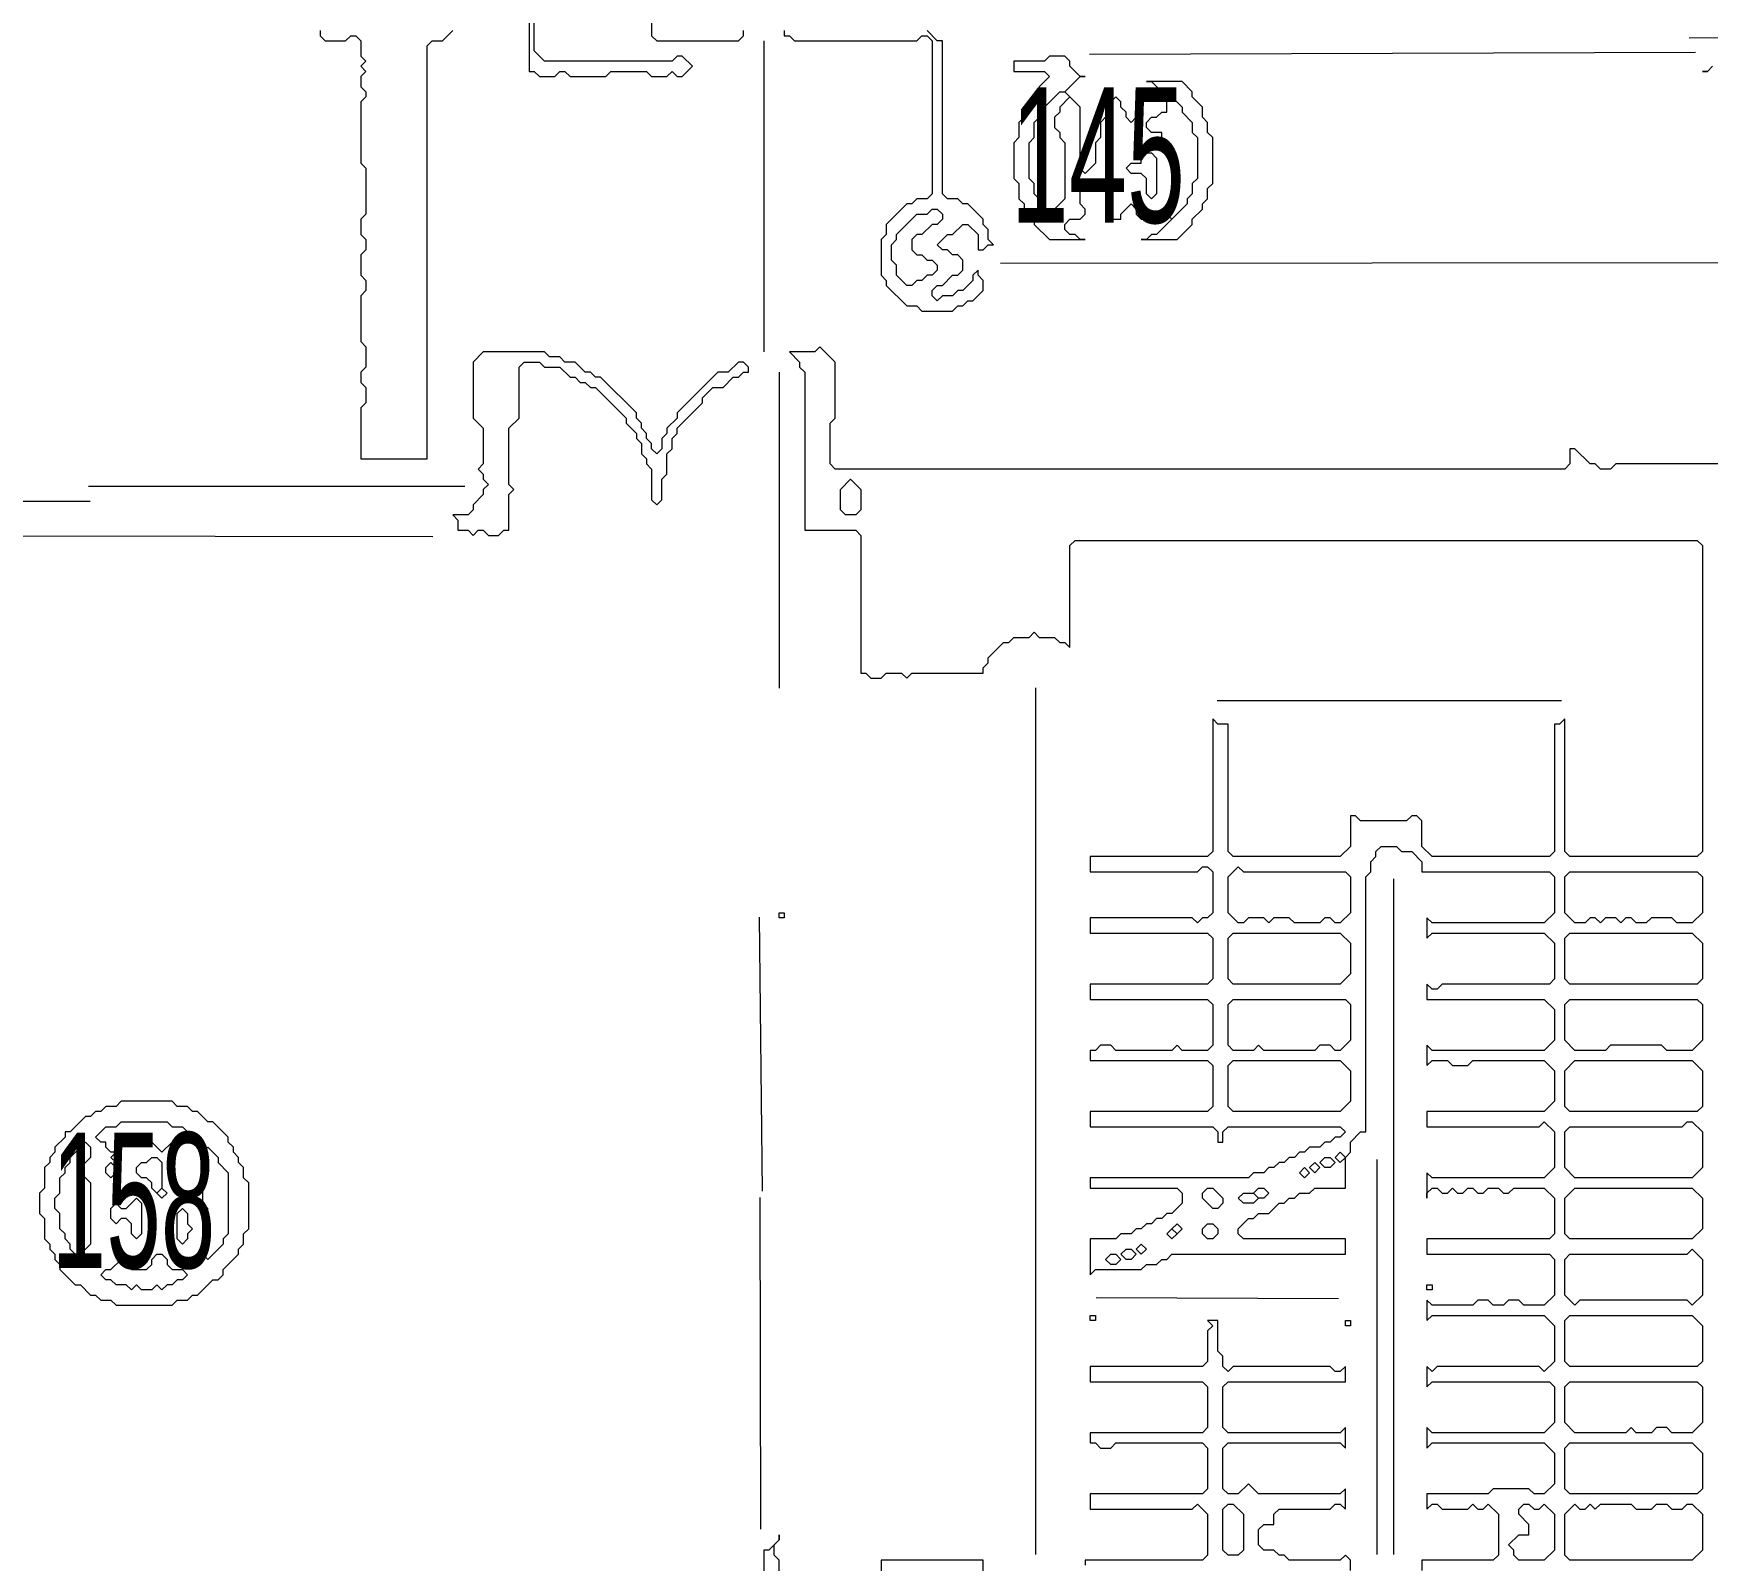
# Model space of a CAD drawing. Extents: x 20 to 3943, y 20 to 2783.
# Drawn here: x 879.8 to 1208, y 1539.9 to 1839.4 of the extents above; entities that cross this region are included whole.
import ezdxf

# ---------------------------------------------------------------- set-up
doc = ezdxf.new("R2010")
doc.units = 0
for name, color, linetype, lineweight in [('OCR_TEXT', 6, 'Continuous', 0), ('RESIDUAL_GRAPHIC', 3, 'Continuous', 0), ('TRACE_CURVE', 6, 'Continuous', 0), ('TRACE_STRAIGHT', 5, 'Continuous', 0), ('TRACE_TEXT_SYMBOL', 6, 'Continuous', 0)]:
    doc.layers.add(name, color=color, linetype=linetype, lineweight=lineweight)
doc.styles.add('wqy-unicode', font='wqy-unicode.lff')

msp = doc.modelspace()

# ---------------------------------------------------------------- linework, layer by layer
at = {"layer": 'RESIDUAL_GRAPHIC', "color": 3}
for points in [[(1312, 1755), (1190, 1755), (1189, 1754), (1187, 1754), (1186, 1755), (1185, 1755), (1182, 1758), (1181, 1758), (1181, 1755), (1180, 1754), (1037, 1754), (1036, 1755), (1036, 1763), (1037, 1764), (1037, 1775), (1034, 1778), (1033, 1777), (1028, 1777), (1030, 1775), (1030, 1774), (1031, 1773), (1031, 1742), (1041, 1742), (1042, 1741), (1042, 1714), (1043, 1714), (1044, 1713), (1046, 1713), (1047, 1714), (1050, 1714), (1051, 1713), (1052, 1714), (1066, 1714), (1066, 1715), (1067, 1716), (1067, 1717), (1070, 1720), (1071, 1720), (1072, 1721), (1075, 1721), (1076, 1722), (1077, 1721), (1080, 1721), (1081, 1720), (1082, 1720), (1083, 1719), (1083, 1739), (1084, 1740), (1206, 1740)], [(1206, 1740), (1207, 1739), (1207, 1679), (1206, 1678), (1181, 1678), (1180, 1679), (1180, 1705), (1179, 1704), (1178, 1704), (1178, 1679), (1177, 1678), (1154, 1678), (1152, 1680), (1152, 1685), (1151, 1686), (1150, 1686), (1149, 1685), (1140, 1685), (1139, 1686), (1138, 1686), (1138, 1680), (1136, 1678), (1115, 1678), (1114, 1679), (1114, 1704), (1112, 1704), (1111, 1705), (1111, 1679), (1110, 1678), (1087, 1678), (1087, 1675), (1108, 1675), (1109, 1676), (1110, 1676), (1111, 1675), (1111, 1667), (1110, 1666), (1109, 1666), (1108, 1665), (1107, 1666), (1087, 1666), (1087, 1663), (1110, 1663), (1111, 1662), (1111, 1654), (1110, 1653), (1087, 1653), (1087, 1650), (1110, 1650), (1111, 1649), (1111, 1641), (1110, 1640), (1105, 1640), (1104, 1641), (1103, 1640), (1092, 1640), (1091, 1641), (1089, 1641), (1088, 1640), (1087, 1640), (1087, 1638), (1110, 1638), (1111, 1637), (1111, 1629)], [(1124, 1610), (1125, 1610), (1126, 1611), (1127, 1611), (1128, 1612), (1130, 1612), (1131, 1613), (1137, 1613), (1137, 1619), (1138, 1620), (1138, 1622), (1140, 1624), (1141, 1624), (1141, 1674), (1142, 1675), (1142, 1677), (1143, 1678), (1143, 1679), (1144, 1680), (1147, 1680), (1148, 1679), (1150, 1679), (1152, 1677), (1152, 1675), (1177, 1675), (1178, 1674), (1178, 1667), (1176, 1665), (1154, 1665), (1153, 1666), (1153, 1662), (1154, 1663), (1176, 1663), (1178, 1661), (1178, 1654), (1177, 1653), (1156, 1653), (1155, 1652), (1154, 1652), (1153, 1653), (1153, 1650), (1176, 1650), (1178, 1648), (1178, 1642), (1176, 1640), (1154, 1640), (1153, 1641), (1153, 1637), (1154, 1638), (1157, 1638), (1158, 1637), (1161, 1637), (1162, 1638), (1176, 1638), (1178, 1636), (1178, 1630), (1176, 1628), (1153, 1628), (1153, 1625), (1175, 1625), (1176, 1626), (1178, 1624), (1178, 1617), (1176, 1615)], [(1111, 1629), (1110, 1628), (1087, 1628), (1087, 1625), (1111, 1625), (1112, 1624), (1112, 1622), (1113, 1622), (1113, 1624), (1114, 1625), (1136, 1625), (1137, 1624), (1136, 1623), (1135, 1623), (1134, 1622), (1133, 1622), (1132, 1621), (1130, 1621), (1129, 1620), (1128, 1620), (1127, 1619), (1126, 1619), (1125, 1618), (1124, 1618), (1123, 1617), (1122, 1617), (1121, 1616), (1119, 1616), (1118, 1615), (1087, 1615), (1087, 1613), (1104, 1613), (1105, 1612), (1105, 1610), (1103, 1608), (1102, 1608), (1101, 1607), (1100, 1607), (1099, 1606), (1098, 1606), (1097, 1605), (1096, 1605), (1095, 1604), (1093, 1604), (1092, 1603), (1087, 1603), (1087, 1596), (1088, 1597), (1097, 1597), (1098, 1598), (1100, 1598), (1101, 1599), (1102, 1599), (1103, 1600), (1137, 1600), (1137, 1603), (1117, 1603), (1116, 1604), (1116, 1605), (1118, 1607), (1119, 1607), (1120, 1608), (1122, 1608), (1124, 1610)], [(1176, 1615), (1154, 1615), (1153, 1616), (1153, 1611), (1153, 1612), (1154, 1613), (1155, 1613), (1156, 1612), (1157, 1612), (1158, 1613), (1159, 1612), (1160, 1612), (1161, 1613), (1162, 1613), (1163, 1612), (1164, 1612), (1165, 1613), (1167, 1613), (1168, 1612), (1169, 1612), (1170, 1613), (1176, 1613), (1178, 1611), (1178, 1604), (1177, 1603), (1153, 1603), (1153, 1600), (1177, 1600), (1178, 1599), (1178, 1592), (1176, 1590), (1172, 1590), (1171, 1591), (1169, 1591), (1168, 1590), (1166, 1590), (1165, 1591), (1163, 1591), (1162, 1590), (1154, 1590), (1153, 1591), (1153, 1587), (1154, 1588), (1176, 1588), (1178, 1586), (1178, 1579), (1176, 1577), (1175, 1578), (1155, 1578), (1154, 1577), (1153, 1578), (1153, 1574), (1154, 1575), (1177, 1575), (1178, 1574), (1178, 1567), (1176, 1565), (1154, 1565), (1153, 1566), (1153, 1562), (1154, 1563), (1176, 1563), (1178, 1561), (1178, 1555)], [(1113, 1574), (1114, 1575), (1137, 1575), (1137, 1578), (1136, 1577), (1135, 1577), (1134, 1578), (1115, 1578), (1114, 1577), (1113, 1578), (1113, 1580), (1112, 1581), (1112, 1587), (1110, 1587), (1111, 1586), (1110, 1585), (1110, 1579), (1109, 1578), (1087, 1578), (1087, 1575), (1109, 1575), (1110, 1574), (1110, 1566), (1109, 1565), (1087, 1565), (1087, 1563), (1088, 1563), (1089, 1562), (1091, 1562), (1092, 1563), (1109, 1563), (1110, 1562), (1110, 1554), (1109, 1553), (1087, 1553), (1087, 1550), (1107, 1550), (1108, 1551), (1110, 1549), (1110, 1541), (1109, 1540), (1086, 1540), (1086, 1539)], [(1138, 1538), (1138, 1540), (1137, 1541), (1136, 1540), (1126, 1540), (1125, 1541), (1124, 1541), (1123, 1542), (1121, 1542), (1120, 1543), (1120, 1546), (1121, 1547), (1123, 1547), (1123, 1549), (1124, 1550), (1134, 1550), (1135, 1551), (1136, 1551), (1137, 1550), (1137, 1554), (1136, 1553), (1120, 1553), (1118, 1555), (1116, 1553), (1114, 1553), (1113, 1554), (1113, 1562), (1114, 1563), (1136, 1563), (1137, 1562), (1137, 1566), (1136, 1565), (1114, 1565), (1113, 1566), (1113, 1574)], [(1178, 1555), (1176, 1553), (1174, 1553), (1173, 1554), (1166, 1554), (1165, 1553), (1153, 1553), (1153, 1550), (1154, 1551), (1155, 1551), (1156, 1550), (1161, 1550), (1162, 1551), (1163, 1550), (1164, 1550), (1165, 1551), (1167, 1549), (1167, 1541), (1166, 1540), (1152, 1540), (1152, 1538)], [(1066, 1537), (1066, 1540), (1046, 1540), (1046, 1514)]]:
    msp.add_lwpolyline(points, dxfattribs=at)
for points in [[(1040, 1752), (1042, 1750), (1042, 1746), (1041, 1745), (1039, 1745), (1038, 1746), (1038, 1750)], [(1116, 1676), (1117, 1675), (1137, 1675), (1138, 1674), (1138, 1667), (1136, 1665), (1135, 1665), (1134, 1666), (1133, 1666), (1132, 1665), (1127, 1665), (1126, 1666), (1123, 1666), (1122, 1665), (1121, 1666), (1118, 1666), (1117, 1665), (1116, 1665), (1114, 1667), (1114, 1674)], [(1180, 1674), (1181, 1675), (1206, 1675), (1207, 1674), (1207, 1667), (1205, 1665), (1202, 1665), (1201, 1666), (1197, 1666), (1196, 1665), (1194, 1665), (1193, 1666), (1192, 1666), (1191, 1665), (1190, 1666), (1188, 1666), (1187, 1665), (1186, 1666), (1185, 1666), (1184, 1665), (1182, 1665), (1180, 1667)], [(1114, 1662), (1115, 1663), (1136, 1663), (1138, 1661), (1138, 1655), (1136, 1653), (1115, 1653), (1114, 1654)], [(1180, 1662), (1181, 1663), (1205, 1663), (1207, 1661), (1207, 1654), (1206, 1653), (1181, 1653), (1180, 1654)], [(1114, 1649), (1115, 1650), (1137, 1650), (1138, 1649), (1138, 1642), (1136, 1640), (1135, 1640), (1134, 1641), (1132, 1641), (1131, 1640), (1121, 1640), (1120, 1641), (1119, 1640), (1115, 1640), (1114, 1641)], [(1180, 1649), (1181, 1650), (1206, 1650), (1207, 1649), (1207, 1642), (1205, 1640), (1200, 1640), (1199, 1641), (1189, 1641), (1188, 1640), (1182, 1640), (1180, 1642)], [(1114, 1637), (1115, 1638), (1136, 1638), (1138, 1636), (1138, 1630), (1136, 1628), (1115, 1628), (1114, 1629)], [(1182, 1638), (1205, 1638), (1207, 1636), (1207, 1629), (1206, 1628), (1181, 1628), (1180, 1629), (1180, 1636)], [(1203, 1625), (1204, 1626), (1205, 1626), (1207, 1624), (1207, 1617), (1205, 1615), (1182, 1615), (1180, 1617), (1180, 1624), (1181, 1625)], [(1130, 1617), (1131, 1618), (1132, 1617), (1131, 1616)], [(1132, 1618), (1133, 1619), (1134, 1619), (1135, 1618), (1134, 1617), (1133, 1617)], [(1135, 1619), (1136, 1620), (1137, 1619), (1136, 1618)], [(1128, 1616), (1129, 1617), (1130, 1616), (1129, 1615)], [(1109, 1612), (1110, 1613), (1111, 1613), (1113, 1611), (1113, 1610), (1112, 1609), (1111, 1609), (1109, 1611)], [(1116, 1611), (1117, 1612), (1119, 1612), (1120, 1611), (1119, 1610), (1117, 1610)], [(1119, 1612), (1120, 1613), (1121, 1613), (1122, 1612), (1121, 1611), (1120, 1611)], [(1182, 1613), (1205, 1613), (1207, 1611), (1207, 1605), (1205, 1603), (1181, 1603), (1180, 1604), (1180, 1611)], [(1102, 1604), (1103, 1605), (1104, 1604), (1103, 1603)], [(1103, 1605), (1104, 1606), (1105, 1605), (1104, 1604)], [(1109, 1605), (1110, 1606), (1111, 1606), (1112, 1605), (1112, 1604), (1111, 1603), (1110, 1603), (1109, 1604)], [(1096, 1601), (1097, 1602), (1098, 1601), (1097, 1600)], [(1090, 1599), (1091, 1600), (1092, 1600), (1093, 1599), (1092, 1598), (1091, 1598)], [(1093, 1600), (1094, 1601), (1095, 1601), (1096, 1600), (1095, 1599), (1094, 1599)], [(1204, 1600), (1205, 1601), (1207, 1599), (1207, 1592), (1205, 1590), (1204, 1591), (1183, 1591), (1182, 1590), (1180, 1592), (1180, 1599), (1181, 1600)], [(1180, 1587), (1181, 1588), (1205, 1588), (1207, 1586), (1207, 1579), (1206, 1578), (1181, 1578), (1180, 1579)], [(1180, 1574), (1181, 1575), (1206, 1575), (1207, 1574), (1207, 1567), (1205, 1565), (1201, 1565), (1200, 1566), (1198, 1566), (1197, 1565), (1194, 1565), (1193, 1566), (1192, 1565), (1182, 1565), (1180, 1567)], [(1180, 1562), (1181, 1563), (1205, 1563), (1207, 1561), (1207, 1554), (1206, 1553), (1181, 1553), (1180, 1554)], [(1113, 1550), (1114, 1551), (1115, 1551), (1117, 1549), (1117, 1542), (1116, 1541), (1114, 1541), (1113, 1542)], [(1171, 1550), (1172, 1551), (1173, 1551), (1174, 1550), (1175, 1550), (1176, 1551), (1178, 1549), (1178, 1542), (1176, 1540), (1171, 1540), (1170, 1541), (1170, 1542), (1169, 1543), (1171, 1545), (1173, 1545), (1173, 1547), (1171, 1549)], [(1182, 1551), (1183, 1550), (1184, 1550), (1185, 1551), (1186, 1550), (1187, 1551), (1193, 1551), (1194, 1550), (1197, 1550), (1198, 1551), (1200, 1551), (1201, 1550), (1203, 1550), (1204, 1551), (1205, 1551), (1207, 1549), (1207, 1542), (1205, 1540), (1181, 1540), (1180, 1541), (1180, 1549)]]:
    msp.add_lwpolyline(points, close=True, dxfattribs=at)
at = {"layer": 'TRACE_CURVE', "color": 6}
for points in [[(977, 1846), (977, 1832), (978, 1832), (979, 1831), (982, 1831), (983, 1832), (984, 1832), (985, 1831), (992, 1831), (993, 1832), (1000, 1832), (1001, 1831), (1004, 1831), (1005, 1832), (1006, 1831), (1007, 1831), (1009, 1833), (1007, 1835), (1006, 1835), (1005, 1834)], [(1001, 1847), (1001, 1839), (1002, 1838), (1018, 1838), (1019, 1839), (1019, 1840)], [(1005, 1834), (980, 1834), (978, 1836), (978, 1842)], [(936, 1840), (936, 1839), (937, 1838), (941, 1838), (942, 1839), (943, 1839), (944, 1838), (944, 1835)], [(944, 1835), (945, 1834), (944, 1833), (945, 1832), (944, 1831), (944, 1829), (945, 1828), (945, 1827), (944, 1826), (944, 1814), (945, 1813), (945, 1804), (944, 1803), (944, 1800), (945, 1799), (945, 1797), (944, 1796), (944, 1792), (945, 1791), (945, 1789), (944, 1788), (944, 1779), (945, 1778), (945, 1774), (944, 1773), (944, 1771), (945, 1770), (945, 1767), (944, 1766), (944, 1756), (957, 1756), (957, 1837), (958, 1838), (960, 1838), (962, 1840)], [(1027, 1840), (1027, 1839), (1028, 1839), (1029, 1838), (1053, 1838), (1054, 1839), (1055, 1839), (1056, 1838), (1056, 1808), (1055, 1807), (1053, 1807), (1052, 1806), (1051, 1806), (1047, 1802), (1047, 1800), (1046, 1799)], [(1046, 1799), (1046, 1792), (1047, 1791), (1047, 1790), (1051, 1786), (1053, 1786), (1054, 1785), (1060, 1785), (1061, 1786), (1062, 1786), (1063, 1787), (1064, 1787), (1066, 1789), (1066, 1791), (1065, 1792), (1065, 1793), (1064, 1792), (1064, 1791), (1062, 1789), (1061, 1789), (1060, 1788), (1058, 1788), (1057, 1787), (1056, 1788), (1056, 1789), (1057, 1790), (1058, 1790), (1060, 1792), (1061, 1792), (1062, 1793), (1062, 1795), (1061, 1796), (1060, 1796), (1059, 1797), (1058, 1797), (1057, 1798), (1059, 1800), (1060, 1800), (1062, 1802), (1063, 1802), (1065, 1800), (1065, 1797), (1066, 1797), (1067, 1798), (1068, 1798), (1067, 1799), (1067, 1801), (1066, 1802), (1066, 1803), (1063, 1806), (1062, 1806), (1061, 1807), (1059, 1807), (1058, 1808), (1058, 1838), (1057, 1838), (1055, 1840)]]:
    msp.add_lwpolyline(points, dxfattribs=at)
msp.add_lwpolyline([(1055, 1804), (1056, 1805), (1057, 1805), (1058, 1804), (1058, 1803), (1057, 1802), (1056, 1802), (1054, 1800), (1053, 1800), (1052, 1799), (1052, 1797), (1053, 1796), (1054, 1796), (1055, 1795), (1056, 1795), (1057, 1794), (1057, 1793), (1056, 1792), (1055, 1792), (1054, 1791), (1053, 1791), (1052, 1790), (1051, 1790), (1049, 1792), (1049, 1794), (1048, 1795), (1048, 1798), (1049, 1799), (1049, 1800), (1053, 1804)], close=True, dxfattribs=at)
at = {"layer": 'TRACE_STRAIGHT', "color": 5}
for p, q in [((1023, 1838), (1023, 1777)), ((1204.37, 1838.61), (1315.63, 1838.76)), ((1086.87, 1835.38), (1205.63, 1835.75)), ((1069.37, 1794.38), (1314.38, 1794.6)), ((1026, 1773), (1026, 1711)), ((890.62, 1750.62), (964.38, 1750.66)), ((648.12, 1747.73), (890.92, 1747.72)), ((844.37, 1740.95), (958.13, 1740.81)), ((1076.32, 1541.12), (1076.32, 1711.12)), ((1111.88, 1708.64), (1179.38, 1708.64)), ((1146.5, 1541.13), (1146.51, 1673.63)), ((1022.1, 1666.14), (1022.64, 1612.36)), ((1143.25, 1541.12), (1143.25, 1618.62)), ((1022.24, 1611.13), (1022.35, 1546.12)), ((1088.13, 1591.52), (1135.63, 1591.35))]:
    msp.add_line(p, q, dxfattribs=at)
at = {"layer": 'TRACE_TEXT_SYMBOL', "color": 6}
for points in [[(1079, 1835), (1078, 1834), (1072, 1834), (1072, 1832), (1078, 1832), (1079, 1831), (1077, 1829), (1077, 1828), (1075, 1826), (1075, 1825), (1074, 1824), (1074, 1823), (1073, 1822), (1073, 1819), (1072, 1818), (1072, 1811), (1073, 1810), (1073, 1807), (1074, 1806), (1074, 1805), (1076, 1803), (1076, 1802), (1079, 1799), (1086, 1799), (1085, 1799), (1084, 1800), (1083, 1800), (1082, 1801), (1082, 1802), (1083, 1803), (1085, 1803), (1086, 1804), (1086, 1805), (1085, 1806), (1085, 1809), (1086, 1810), (1087, 1809), (1090, 1809), (1091, 1808), (1091, 1803), (1093, 1803), (1093, 1804), (1095, 1806), (1096, 1805), (1096, 1804), (1097, 1803), (1100, 1803), (1101, 1804), (1102, 1804), (1103, 1803), (1100, 1800), (1099, 1800), (1098, 1799), (1097, 1799), (1104, 1799), (1107, 1802), (1107, 1803), (1109, 1805), (1109, 1806), (1110, 1807), (1110, 1809), (1111, 1810), (1111, 1819), (1110, 1820)], [(1110, 1820), (1110, 1822), (1109, 1823), (1109, 1825), (1107, 1827), (1107, 1828), (1105, 1830), (1098, 1830), (1099, 1830), (1101, 1828), (1100, 1827), (1097, 1827), (1096, 1826), (1096, 1823), (1095, 1822), (1094, 1823), (1094, 1824), (1093, 1825), (1093, 1826), (1092, 1827), (1090, 1825), (1090, 1823), (1089, 1822), (1089, 1819), (1088, 1818), (1088, 1814), (1086, 1812), (1085, 1813), (1085, 1825), (1082, 1828), (1085, 1831), (1086, 1831), (1085, 1831), (1083, 1833), (1083, 1834), (1082, 1835), (1079, 1835)], [(968, 1777), (966, 1775), (966, 1764), (968, 1762), (968, 1755), (967, 1754), (968, 1753), (968, 1752), (969, 1751), (968, 1750), (968, 1749), (966, 1747), (966, 1746), (965, 1745), (962, 1745), (963, 1744), (963, 1742), (965, 1742), (966, 1741), (967, 1742), (968, 1742), (969, 1741), (971, 1741), (972, 1742), (973, 1742), (973, 1749), (974, 1750), (973, 1751), (973, 1762), (975, 1764), (975, 1774), (976, 1775), (979, 1775), (980, 1774), (983, 1774), (985, 1772), (986, 1772), (987, 1771), (988, 1771), (989, 1770), (990, 1770), (996, 1764), (996, 1763), (998, 1761), (998, 1760), (999, 1759), (999, 1757), (1000, 1756), (1000, 1755), (1001, 1754), (1001, 1748), (1002, 1747), (1003, 1748), (1003, 1752), (1004, 1753), (1004, 1757), (1005, 1758), (1005, 1760), (1006, 1761), (1006, 1762), (1011, 1767), (1011, 1768), (1013, 1770), (1015, 1770)], [(1015, 1770), (1017, 1772), (1018, 1772), (1019, 1773), (1020, 1773), (1020, 1774), (1019, 1775), (1018, 1775), (1016, 1773), (1014, 1773), (1006, 1765), (1006, 1764), (1004, 1762), (1004, 1761), (1003, 1760), (1003, 1758), (1002, 1757), (1001, 1758), (1001, 1759), (1000, 1760), (1000, 1761), (999, 1762), (999, 1763), (998, 1764), (998, 1765), (991, 1772), (990, 1772), (989, 1773), (988, 1773), (986, 1775), (984, 1775), (983, 1776), (981, 1776), (980, 1777), (968, 1777)]]:
    msp.add_lwpolyline(points, dxfattribs=at)
for points in [[(1209, 1833), (1208, 1832), (1207, 1832), (1208, 1832)], [(1081, 1828), (1082, 1828), (1083, 1827), (1081, 1825), (1081, 1824), (1080, 1823), (1080, 1821), (1081, 1820), (1081, 1819), (1082, 1818), (1082, 1807), (1079, 1804), (1077, 1806), (1077, 1807), (1076, 1808), (1076, 1810), (1075, 1811), (1075, 1818), (1076, 1819), (1076, 1822), (1078, 1824), (1078, 1825)], [(1102, 1826), (1103, 1827), (1105, 1825), (1105, 1824), (1107, 1822), (1107, 1820), (1108, 1819), (1108, 1811), (1107, 1810), (1107, 1808), (1106, 1807), (1106, 1806), (1103, 1803), (1102, 1804), (1102, 1805), (1103, 1806), (1103, 1816), (1102, 1817), (1102, 1818), (1101, 1819), (1101, 1820), (1099, 1820), (1098, 1821), (1098, 1822), (1099, 1823), (1100, 1823), (1101, 1824), (1102, 1824)], [(1097, 1815), (1098, 1816), (1099, 1816), (1100, 1815), (1100, 1808), (1099, 1807), (1098, 1808), (1098, 1811), (1097, 1812), (1095, 1812), (1094, 1813), (1095, 1814), (1097, 1814)], [(1026, 1667), (1027, 1667), (1027, 1666), (1026, 1666)], [(897, 1630), (896, 1629), (894, 1629), (893, 1628), (892, 1628), (891, 1627), (890, 1627), (887, 1624), (886, 1624), (886, 1623), (884, 1621), (884, 1620), (883, 1619), (883, 1618), (882, 1617), (882, 1613), (881, 1612), (881, 1608), (882, 1607), (882, 1603), (883, 1602), (883, 1601), (884, 1600), (884, 1599), (885, 1598), (885, 1597), (888, 1594), (889, 1594), (891, 1592), (892, 1592), (893, 1591), (895, 1591), (896, 1590), (907, 1590), (908, 1591), (910, 1591), (911, 1592), (912, 1592), (915, 1595), (916, 1595), (917, 1596), (917, 1597), (920, 1600), (920, 1601), (921, 1602), (921, 1604), (922, 1605), (922, 1614), (921, 1615), (921, 1617), (920, 1618), (920, 1619), (919, 1620), (919, 1621), (918, 1622), (918, 1623), (915, 1626), (914, 1626), (912, 1628), (911, 1628), (910, 1629), (908, 1629), (907, 1630)], [(896, 1625), (897, 1626), (906, 1626), (907, 1625), (909, 1625), (911, 1623), (910, 1622), (907, 1622), (905, 1620), (903, 1622), (897, 1622), (897, 1621), (896, 1620), (895, 1620), (894, 1621), (894, 1622), (893, 1622), (892, 1623), (894, 1625)], [(890, 1622), (891, 1621), (891, 1619), (889, 1617), (889, 1616), (891, 1614), (891, 1602), (889, 1600), (888, 1600), (887, 1601), (887, 1602), (886, 1603), (886, 1604), (885, 1605), (885, 1608), (884, 1609), (884, 1611), (885, 1612), (885, 1615), (886, 1616), (886, 1617), (887, 1618), (887, 1619)], [(894, 1617), (895, 1618), (896, 1617), (896, 1616), (895, 1615), (894, 1616)], [(895, 1619), (896, 1620), (897, 1619), (896, 1618)], [(902, 1618), (903, 1619), (904, 1619), (905, 1618), (905, 1613), (904, 1612), (903, 1613), (903, 1614), (902, 1615), (901, 1615), (900, 1616), (900, 1617), (901, 1618)], [(913, 1620), (914, 1621), (916, 1619), (916, 1618), (918, 1616), (918, 1604), (917, 1603), (917, 1602), (914, 1599), (913, 1600), (913, 1601), (914, 1602), (914, 1609), (913, 1610), (913, 1614), (914, 1615), (914, 1616), (913, 1617)], [(904, 1612), (905, 1613), (906, 1612), (905, 1611)], [(900, 1611), (901, 1610), (901, 1604), (900, 1603), (899, 1604), (899, 1606), (898, 1607), (897, 1607), (896, 1606), (895, 1607), (895, 1609), (896, 1610), (897, 1609), (898, 1609)], [(908, 1608), (909, 1609), (910, 1608), (910, 1606), (911, 1605), (910, 1604), (910, 1603), (909, 1602), (908, 1603)], [(903, 1599), (904, 1600), (905, 1600), (906, 1599), (906, 1598), (907, 1597), (909, 1597), (910, 1596), (909, 1595), (908, 1595), (907, 1594), (906, 1594), (905, 1593), (904, 1594), (903, 1593), (901, 1593), (900, 1594), (899, 1593), (898, 1594), (896, 1594), (895, 1595), (894, 1595), (893, 1596), (894, 1597), (895, 1597), (897, 1599), (899, 1597), (902, 1597), (903, 1598)], [(1153, 1594), (1154, 1594), (1154, 1593), (1153, 1593)], [(1087, 1588), (1088, 1588), (1088, 1587), (1087, 1587)], [(1137, 1587), (1138, 1587), (1138, 1586), (1137, 1586)], [(1026, 1545), (1026, 1544), (1024, 1542), (1023, 1542), (1023, 1529), (1024, 1530), (1025, 1530), (1026, 1531), (1026, 1534), (1025, 1535), (1025, 1537), (1026, 1538), (1026, 1540), (1025, 1541), (1025, 1543), (1026, 1544)]]:
    msp.add_lwpolyline(points, close=True, dxfattribs=at)

# ---------------------------------------------------------------- texts
at = {"layer": 'OCR_TEXT', "color": 6, "style": 'wqy-unicode'}
for s, width, p in [('145', 0.576965, (1071.42, 1802.33)), ('158', 0.542404, (883.38, 1597.33))]:
    msp.add_text(s, height=26.52, dxfattribs=dict(at, width=width)).set_placement(p)

doc.saveas('drawing.dxf')
